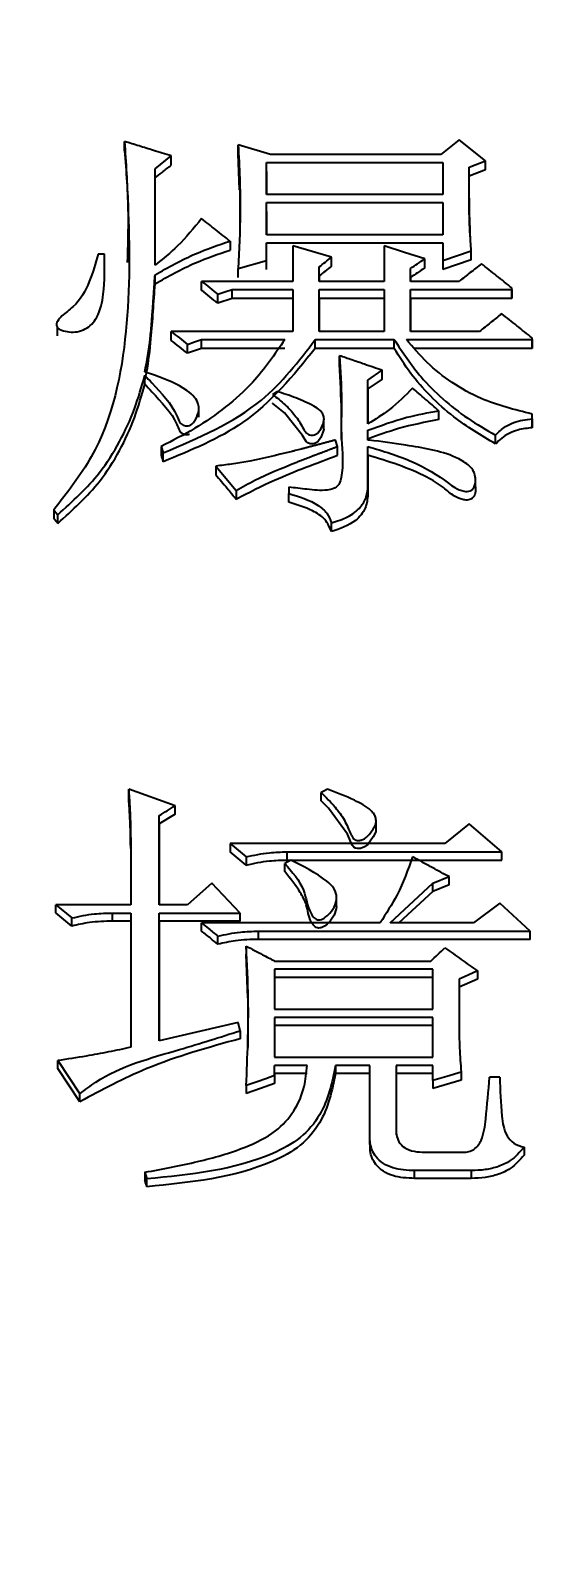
# Model space of a CAD drawing. Header units: millimetres. Extents: x 2126 to 3741, y 477 to 1658.
# Drawn here: x 2356.14 to 2358.96, y 1390.5 to 1398.59 of the extents above; entities that cross this region are included whole.
import ezdxf

# ---------------------------------------------------------------- set-up
doc = ezdxf.new("R2010")
doc.units = ezdxf.units.MM
doc.layers.add('AM_5', color=3, linetype='Continuous', lineweight=25)
doc.styles.add('SLDTEXTSTYLE1', font='txt.shx', dxfattribs={"width": 0.7, "bigfont": 'gbcbig.shx'})
doc.dimstyles.new('SLDDIMSTYLE12$0', dxfattribs={"dimtxt": 12, "dimasz": 10, "dimexe": 0, "dimexo": 0.0625, "dimgap": 0.875, "dimtad": 1, "dimdec": 1, "dimlfac": 1.8, "dimrnd": 1e-09, "dimzin": 12, "dimdsep": 46, "dimtxsty": 'SLDTEXTSTYLE1', "dimcen": 0.09, "dimdle": 8.16, "dimclrd": 3, "dimclre": 3, "dimadec": 0, "dimazin": 3, "dimtfac": 1, "dimtdec": 1, "dimtofl": 0, "dimtmove": 0, "dimatfit": 3, "dimfxl": 0, "dimfrac": 2, "dimtolj": 1, "dimlwd": 5, "dimlwe": 5, "dimarcsym": 0})

# ---------------------------------------------------------------- blocks, each defined once
blk = doc.blocks.new('*D20')
at = {"layer": 'AM_5', "color": 3, "lineweight": 5, "transparency": 16777216}
blk.add_line((2548.0333, 1555.6995), (2264.196, 1555.6995), dxfattribs=at)
at = {"layer": 'AM_5', "color": 3, "linetype": 'Continuous', "lineweight": 5, "transparency": 16777216}
for p, q in [((2264.196, 1545.6995), (2264.196, 1266.9589)), ((2595.101, 1256.9589), (2264.196, 1256.9589))]:
    blk.add_line(p, q, dxfattribs=at)
at = {"layer": 'AM_5', "color": 3, "transparency": 16777216}
for points in [[(2262.5293, 1545.6995), (2265.8627, 1545.6995), (2264.196, 1555.6995)], [(2262.5293, 1266.9589), (2265.8627, 1266.9589), (2264.196, 1256.9589)]]:
    blk.add_solid(points, dxfattribs=at)
at = {"layer": 'Defpoints', "color": 0, "transparency": 16777216}
for p in [(2548.0958, 1555.6995), (2264.196, 1256.9589), (2595.1635, 1256.9589)]:
    blk.add_point(p, dxfattribs=at)
at = {"layer": 'AM_5', "color": 0, "transparency": 16777216, "insert": (2257.321, 1403.6472), "char_height": 12, "attachment_point": 5, "rotation": 90, "style": 'SLDTEXTSTYLE1'}
blk.add_mtext('\\A1;350', dxfattribs=at)

msp = doc.modelspace()

# ---------------------------------------------------------------- linework, layer by layer
at = {"color": 7, "linetype": 'Continuous', "lineweight": 25}
for p, q in [((2356.6477, 1397.9509), (2356.6477, 1397.9997)), ((2357.4266, 1397.9312), (2357.2536, 1397.9825)), ((2357.2536, 1397.9338), (2357.2536, 1397.9825)), ((2358.4327, 1398.0082), (2358.3353, 1397.9312)), ((2358.5733, 1397.897), (2358.4327, 1398.0082)), ((2356.8101, 1397.8542), (2356.8966, 1397.9227)), ((2356.8966, 1397.874), (2356.8966, 1397.9227)), ((2357.2606, 1397.7427), (2357.2536, 1397.9338)), ((2357.405, 1397.8885), (2358.3461, 1397.8885)), ((2357.405, 1397.7172), (2357.405, 1397.8885)), ((2357.405, 1397.8398), (2357.405, 1397.8885)), ((2358.3461, 1397.8885), (2358.3461, 1397.7172)), ((2358.4867, 1397.8628), (2358.5733, 1397.897)), ((2358.5733, 1397.8484), (2358.5733, 1397.897)), ((2356.8101, 1397.3397), (2356.8101, 1397.8542)), ((2356.8101, 1397.8057), (2356.8101, 1397.8542)), ((2356.8101, 1397.3444), (2356.8101, 1397.8057)), ((2357.405, 1397.8398), (2357.405, 1397.7172)), ((2358.4867, 1397.8142), (2358.4867, 1397.8628)), ((2358.5733, 1397.8484), (2358.4867, 1397.8142)), ((2357.2625, 1397.7444), (2357.2621, 1397.5582)), ((2358.3461, 1397.7172), (2357.405, 1397.7172)), ((2357.405, 1397.6744), (2358.3461, 1397.6744)), ((2357.405, 1397.5029), (2357.405, 1397.6744)), ((2357.405, 1397.626), (2357.405, 1397.6744)), ((2357.405, 1397.626), (2357.405, 1397.5029)), ((2358.3461, 1397.6744), (2358.3461, 1397.5029)), ((2357.2103, 1397.4685), (2357.2103, 1397.4204)), ((2358.3461, 1397.5029), (2357.405, 1397.5029)), ((2356.5396, 1397.3998), (2356.5072, 1397.3998)), ((2357.405, 1397.3655), (2357.405, 1397.4599)), ((2357.405, 1397.4599), (2358.3461, 1397.4599)), ((2357.405, 1397.4119), (2357.405, 1397.4599)), ((2357.5456, 1397.4428), (2357.5456, 1397.2537)), ((2358.0324, 1397.4428), (2358.0324, 1397.2537)), ((2358.3461, 1397.4599), (2358.3461, 1397.3655)), ((2358.3461, 1397.3655), (2358.4976, 1397.417)), ((2358.4976, 1397.369), (2358.4976, 1397.417)), ((2356.5415, 1397.3195), (2356.5415, 1397.3198)), ((2357.2536, 1397.3225), (2357.405, 1397.3655)), ((2357.2536, 1397.2746), (2357.2536, 1397.3225)), ((2357.405, 1397.3175), (2357.405, 1397.3655)), ((2357.6863, 1397.2537), (2357.6863, 1397.3311)), ((2357.6863, 1397.2832), (2357.6863, 1397.3311)), ((2357.7512, 1397.3347), (2357.7512, 1397.3827)), ((2358.173, 1397.2537), (2358.173, 1397.3225)), ((2358.173, 1397.2746), (2358.173, 1397.3225)), ((2358.2488, 1397.3261), (2358.2488, 1397.3741)), ((2358.4976, 1397.369), (2358.3461, 1397.3175)), ((2358.3461, 1397.3655), (2358.3461, 1397.3175)), ((2356.8101, 1397.2403), (2356.8101, 1397.2881)), ((2357.5456, 1397.2537), (2357.0589, 1397.2537)), ((2357.6863, 1397.2832), (2357.6863, 1397.2537)), ((2358.0324, 1397.2537), (2357.6863, 1397.2537)), ((2358.173, 1397.2746), (2358.173, 1397.2537)), ((2358.4327, 1397.2537), (2358.173, 1397.2537)), ((2357.1454, 1397.1372), (2357.1454, 1397.1849)), ((2357.2211, 1397.163), (2357.1454, 1397.1372)), ((2357.2211, 1397.2107), (2357.5456, 1397.2107)), ((2357.2211, 1397.163), (2357.2211, 1397.2107)), ((2357.5456, 1397.163), (2357.2211, 1397.163)), ((2357.5456, 1397.2107), (2357.5456, 1396.9868)), ((2357.6863, 1397.2107), (2358.0324, 1397.2107)), ((2357.6863, 1396.9868), (2357.6863, 1397.2107)), ((2357.6863, 1397.163), (2357.6863, 1397.2107)), ((2357.6863, 1397.163), (2357.6863, 1396.9868)), ((2358.0324, 1397.163), (2357.6863, 1397.163)), ((2358.0324, 1397.2107), (2358.0324, 1396.9868)), ((2358.173, 1397.2107), (2358.7139, 1397.2107)), ((2358.1731, 1396.9868), (2358.173, 1397.2107)), ((2358.173, 1397.163), (2358.173, 1397.2107)), ((2358.173, 1397.163), (2358.1731, 1396.9868)), ((2358.7139, 1397.163), (2358.173, 1397.163)), ((2358.7139, 1397.2107), (2358.7139, 1397.2193)), ((2358.7139, 1397.1716), (2358.7139, 1397.2193)), ((2358.7139, 1397.2107), (2358.7139, 1397.163)), ((2358.7139, 1397.163), (2358.7139, 1397.1716)), ((2356.2879, 1397.0108), (2356.2879, 1396.963)), ((2357.5456, 1396.9868), (2356.8966, 1396.9868)), ((2358.0324, 1396.9868), (2357.6863, 1396.9868)), ((2358.5408, 1396.9868), (2358.1731, 1396.9868)), ((2356.9831, 1396.8705), (2356.9831, 1396.9179)), ((2357.0589, 1396.9437), (2357.5024, 1396.9437)), ((2357.6646, 1396.9437), (2358.0865, 1396.9437)), ((2357.6646, 1396.8963), (2357.6646, 1396.9437)), ((2358.0865, 1396.8963), (2358.0865, 1396.9437)), ((2358.1514, 1396.9437), (2358.8221, 1396.9437)), ((2358.8221, 1396.9437), (2358.8221, 1396.9524)), ((2358.8221, 1396.905), (2358.8221, 1396.9524)), ((2358.8221, 1396.9437), (2358.8221, 1396.8963)), ((2358.8221, 1396.8963), (2358.8221, 1396.905)), ((2357.0589, 1396.8963), (2356.9831, 1396.8705)), ((2357.5024, 1396.8963), (2357.0589, 1396.8963)), ((2358.0865, 1396.8963), (2357.6646, 1396.8963)), ((2357.7944, 1396.8102), (2357.7944, 1396.8575)), ((2358.8221, 1396.8963), (2358.1944, 1396.8963)), ((2356.756, 1396.7068), (2356.756, 1396.754)), ((2357.9459, 1396.728), (2358.0216, 1396.7798)), ((2358.0216, 1396.7326), (2358.0216, 1396.7798)), ((2357.4592, 1396.6676), (2357.4375, 1396.6503)), ((2358.0216, 1396.7326), (2357.9459, 1396.6809)), ((2357.9459, 1396.4947), (2357.9459, 1396.728)), ((2357.9459, 1396.6809), (2357.9459, 1396.728)), ((2357.9459, 1396.6809), (2357.9459, 1396.4947)), ((2357.0439, 1396.5306), (2357.0439, 1396.5778)), ((2357.7114, 1396.4661), (2357.7114, 1396.5133)), ((2358.3245, 1396.5169), (2358.3245, 1396.5638)), ((2358.8221, 1396.5206), (2358.8221, 1396.5466)), ((2358.8221, 1396.5206), (2358.8221, 1396.4738)), ((2357.9459, 1396.408), (2357.9459, 1396.46)), ((2357.9459, 1396.4133), (2357.9459, 1396.46)), ((2358.6274, 1396.3874), (2358.6274, 1396.4341)), ((2356.8425, 1396.3735), (2356.8533, 1396.3389)), ((2356.8533, 1396.2922), (2356.8533, 1396.3389)), ((2357.7836, 1396.3735), (2357.7728, 1396.4081)), ((2357.7836, 1396.3268), (2357.7836, 1396.3735)), ((2357.9459, 1396.1655), (2357.9459, 1396.3732)), ((2357.9459, 1396.3265), (2357.9459, 1396.3732)), ((2357.1346, 1396.2695), (2357.2428, 1396.1394)), ((2357.1346, 1396.2695), (2357.1346, 1396.223)), ((2357.9459, 1396.3265), (2357.9459, 1396.1191)), ((2358.5193, 1396.1632), (2358.5193, 1396.2099)), ((2357.2428, 1396.1394), (2357.2428, 1396.0931)), ((2357.524, 1396.1567), (2357.524, 1396.1221)), ((2357.524, 1396.0758), (2357.524, 1396.1221)), ((2357.9459, 1396.1655), (2357.9459, 1396.1191)), ((2356.2693, 1396.0351), (2356.2693, 1395.9889)), ((2356.2908, 1395.9631), (2356.2908, 1396.0093)), ((2357.7512, 1395.9197), (2357.7512, 1395.9658)), ((2356.9183, 1394.4581), (2356.6695, 1394.5459)), ((2356.6695, 1394.5016), (2356.6695, 1394.5459)), ((2357.6972, 1394.4841), (2357.6972, 1394.5283)), ((2356.9183, 1394.4139), (2356.8317, 1394.3612)), ((2356.8317, 1393.93), (2356.8317, 1394.4053)), ((2356.8317, 1394.3612), (2356.8317, 1394.4053)), ((2356.9183, 1394.4139), (2356.9183, 1394.4581)), ((2356.8317, 1394.3612), (2356.8317, 1393.93)), ((2357.9891, 1394.3259), (2357.9891, 1394.3704)), ((2358.4868, 1394.3614), (2358.357, 1394.2559)), ((2358.6599, 1394.2119), (2358.4868, 1394.3614)), ((2356.6803, 1394.2735), (2356.6803, 1393.93)), ((2356.6803, 1394.2295), (2356.6803, 1394.2735)), ((2357.2103, 1394.2559), (2357.2969, 1394.1855)), ((2358.357, 1394.2559), (2357.2103, 1394.2559)), ((2357.2103, 1394.2559), (2357.2103, 1394.212)), ((2357.2969, 1394.1417), (2357.2103, 1394.212)), ((2357.2969, 1394.1855), (2357.2969, 1394.1417)), ((2357.5025, 1394.1065), (2357.5025, 1394.1503)), ((2357.5132, 1394.2119), (2358.6599, 1394.2119)), ((2357.5132, 1394.2119), (2357.5132, 1394.168)), ((2357.5132, 1394.168), (2358.6599, 1394.168)), ((2358.6599, 1394.168), (2358.6599, 1394.2119)), ((2358.2921, 1394.0446), (2358.3786, 1394.0798)), ((2358.3786, 1394.0362), (2358.3786, 1394.0798)), ((2357.113, 1394.0446), (2356.9832, 1393.93)), ((2357.2644, 1393.8859), (2357.113, 1394.0446)), ((2358.0649, 1393.833), (2358.2921, 1394.0446)), ((2358.2921, 1394.001), (2358.1115, 1393.833)), ((2358.2921, 1394.001), (2358.2921, 1394.0446)), ((2358.3786, 1394.0362), (2358.2921, 1394.001)), ((2356.2801, 1393.93), (2356.3666, 1393.8595)), ((2356.6803, 1393.93), (2356.2801, 1393.93)), ((2356.9832, 1393.93), (2356.8317, 1393.93)), ((2357.779, 1393.9205), (2357.779, 1393.9642)), ((2358.649, 1393.9388), (2358.5084, 1393.833)), ((2358.8113, 1393.7889), (2358.649, 1393.9388)), ((2356.3666, 1393.8161), (2356.2801, 1393.8865)), ((2356.3666, 1393.8161), (2356.3666, 1393.8595)), ((2356.5829, 1393.8859), (2356.6803, 1393.8859)), ((2356.5829, 1393.8425), (2356.5829, 1393.8859)), ((2356.6803, 1393.8425), (2356.5829, 1393.8425)), ((2356.6803, 1393.8859), (2356.6803, 1393.1698)), ((2356.8317, 1393.8859), (2357.2644, 1393.8859)), ((2356.8317, 1393.2052), (2356.8317, 1393.8859)), ((2356.8317, 1393.8425), (2356.8317, 1393.8859)), ((2356.8317, 1393.8425), (2356.8317, 1393.2052)), ((2357.2644, 1393.8425), (2356.8317, 1393.8425)), ((2358.0108, 1393.833), (2357.0589, 1393.833)), ((2357.0589, 1393.7896), (2357.0589, 1393.833)), ((2358.5084, 1393.833), (2358.0649, 1393.833)), ((2357.1454, 1393.7191), (2357.1454, 1393.7624)), ((2357.3618, 1393.7889), (2358.8113, 1393.7889)), ((2357.3618, 1393.7456), (2357.3618, 1393.7889)), ((2358.8113, 1393.7456), (2357.3618, 1393.7456)), ((2358.8113, 1393.7456), (2358.8113, 1393.7889)), ((2357.2969, 1393.7094), (2357.2969, 1393.6662)), ((2357.3057, 1393.4346), (2357.2969, 1393.6662)), ((2357.4483, 1393.6299), (2358.2813, 1393.6299)), ((2357.4483, 1393.5858), (2357.4483, 1393.3735)), ((2358.2921, 1393.5858), (2357.4483, 1393.5858)), ((2357.4483, 1393.5858), (2357.4483, 1393.5427)), ((2358.2921, 1393.3735), (2358.2921, 1393.5858)), ((2357.4483, 1393.5427), (2357.4483, 1393.3735)), ((2358.2921, 1393.5427), (2357.4483, 1393.5427)), ((2358.5301, 1393.5339), (2358.4327, 1393.4898)), ((2358.4327, 1393.5327), (2358.4327, 1393.2584)), ((2358.4327, 1393.5327), (2358.4327, 1393.4898)), ((2358.5301, 1393.5769), (2358.5301, 1393.5339)), ((2358.4327, 1393.4898), (2358.4327, 1393.2584)), ((2357.4483, 1393.3735), (2358.2921, 1393.3735)), ((2357.2536, 1393.3027), (2356.8317, 1393.2052)), ((2357.2644, 1393.2584), (2357.2536, 1393.3027)), ((2357.2644, 1393.2584), (2357.2644, 1393.2158)), ((2357.4483, 1393.3292), (2357.4483, 1393.1166)), ((2358.2921, 1393.3292), (2357.4483, 1393.3292)), ((2357.4483, 1393.3292), (2357.4483, 1393.2865)), ((2357.4483, 1393.2865), (2357.4483, 1393.1166)), ((2358.2921, 1393.2865), (2357.4483, 1393.2865)), ((2358.2921, 1393.1166), (2358.2921, 1393.3292)), ((2356.2909, 1393.0989), (2356.4096, 1392.9218)), ((2356.2909, 1393.0565), (2356.2909, 1393.0989)), ((2357.4483, 1393.1166), (2358.2921, 1393.1166)), ((2356.4096, 1392.8797), (2356.2909, 1393.0565)), ((2357.6214, 1393.0723), (2357.4483, 1393.0723)), ((2357.4483, 1393.019), (2357.4483, 1393.0723)), ((2357.4483, 1393.0299), (2357.4483, 1393.0723)), ((2357.4483, 1393.0299), (2357.4483, 1392.9767)), ((2357.6214, 1393.0299), (2357.4483, 1393.0299)), ((2357.4483, 1393.019), (2357.4483, 1392.9767)), ((2357.9567, 1393.0723), (2357.7728, 1393.0723)), ((2357.7728, 1393.0723), (2357.7728, 1393.0299)), ((2357.9567, 1393.0299), (2357.7728, 1393.0299)), ((2357.9568, 1392.7349), (2357.9567, 1393.0723)), ((2358.2921, 1393.0723), (2358.0974, 1393.0723)), ((2358.0974, 1393.0723), (2358.0974, 1392.7438)), ((2358.0974, 1393.0723), (2358.0974, 1393.0299)), ((2358.0974, 1393.0299), (2358.0974, 1392.7018)), ((2358.2921, 1393.0299), (2358.0974, 1393.0299)), ((2358.2921, 1392.9924), (2358.2921, 1393.0723)), ((2358.4435, 1393.0368), (2358.4435, 1392.9945)), ((2357.2969, 1392.9658), (2357.2969, 1392.9236)), ((2358.4435, 1392.9945), (2358.2921, 1392.9502)), ((2358.2921, 1392.9924), (2358.2921, 1392.9502)), ((2358.6491, 1393.0102), (2358.595, 1393.0102)), ((2356.4096, 1392.8797), (2356.4096, 1392.9218)), ((2357.9551, 1392.6931), (2357.9551, 1392.651)), ((2358.2488, 1392.6104), (2358.4543, 1392.6104)), ((2358.7789, 1392.6371), (2358.7789, 1392.5953)), ((2356.756, 1392.5036), (2356.7668, 1392.468)), ((2356.756, 1392.5036), (2356.756, 1392.4619)), ((2356.7669, 1392.4264), (2356.7668, 1392.468)), ((2358.4976, 1392.5125), (2358.1947, 1392.5125)), ((2358.1947, 1392.4708), (2358.1947, 1392.5125)), ((2358.4976, 1392.4708), (2358.1947, 1392.4708)), ((2358.4976, 1392.5125), (2358.4976, 1392.4708))]:
    msp.add_line(p, q, dxfattribs=at)
at = {"color": 7, "linetype": 'Continuous', "lineweight": 25, "flags": 128}
for points in [[(2358.3353, 1397.9312), (2357.881, 1397.9312), (2357.4266, 1397.9312)], [(2357.7512, 1397.3827), (2357.6484, 1397.4127), (2357.5456, 1397.4428)], [(2358.2488, 1397.3741), (2358.1406, 1397.4084), (2358.0324, 1397.4428)], [(2357.0589, 1397.2059), (2357.0589, 1397.218), (2357.0589, 1397.2301), (2357.0589, 1397.2537)], [(2357.1454, 1397.1849), (2357.1833, 1397.1978), (2357.2211, 1397.2107)], [(2356.8966, 1396.9394), (2356.8966, 1396.9514), (2356.8966, 1396.9633), (2356.8966, 1396.9868)], [(2356.9831, 1396.9179), (2357.021, 1396.9308), (2357.0589, 1396.9437)], [(2357.0589, 1396.8963), (2357.0589, 1396.9156), (2357.0589, 1396.9297), (2357.0589, 1396.9437)], [(2357.7111, 1396.4661), (2357.7112, 1396.4645), (2357.6947, 1396.4217), (2357.6785, 1396.3989), (2357.6665, 1396.3913), (2357.6523, 1396.3876), (2357.6372, 1396.3883), (2357.6259, 1396.3924), (2357.6168, 1396.3995), (2357.5962, 1396.4319), (2357.5003, 1396.5526), (2357.4382, 1396.6028), (2357.4375, 1396.6033), (2357.4375, 1396.6033)], [(2358.8221, 1396.4997), (2358.8221, 1396.5153), (2358.8221, 1396.5466)], [(2358.8221, 1396.4738), (2358.8221, 1396.4826), (2358.8221, 1396.4883), (2358.8221, 1396.494), (2358.8221, 1396.4997)], [(2356.8425, 1396.3735), (2356.8425, 1396.3542), (2356.8425, 1396.3405), (2356.8425, 1396.3268)], [(2356.2693, 1396.0352), (2356.2801, 1396.0222), (2356.2908, 1396.0093)], [(2356.2908, 1395.9631), (2356.2854, 1395.9696), (2356.28, 1395.9761), (2356.2693, 1395.989)], [(2357.7296, 1394.5459), (2357.7134, 1394.5371), (2357.6972, 1394.5283)], [(2357.9879, 1394.3261), (2357.9876, 1394.3182), (2357.9746, 1394.2914), (2357.945, 1394.2517), (2357.9273, 1394.2382), (2357.9056, 1394.2303), (2357.8907, 1394.2293), (2357.88, 1394.2316), (2357.8708, 1394.2372), (2357.8617, 1394.2484), (2357.8364, 1394.3063), (2357.7353, 1394.4457), (2357.6972, 1394.4841), (2357.6972, 1394.4841)], [(2357.5349, 1394.1679), (2357.5187, 1394.1591), (2357.5025, 1394.1503)], [(2356.2801, 1393.8865), (2356.2801, 1393.8974), (2356.2801, 1393.9083), (2356.2801, 1393.9192), (2356.2801, 1393.93)], [(2357.2644, 1393.8425), (2357.2644, 1393.8535), (2357.2644, 1393.8697), (2357.2644, 1393.8859)], [(2358.5301, 1393.5769), (2358.4814, 1393.5548), (2358.4327, 1393.5327)], [(2357.4483, 1393.019), (2357.4017, 1393.0027), (2357.3551, 1392.9863), (2357.2969, 1392.9658)], [(2358.4435, 1393.0368), (2358.3678, 1393.0146), (2358.2921, 1392.9924)], [(2357.4483, 1392.9767), (2357.3726, 1392.9502), (2357.2969, 1392.9236)]]:
    msp.add_lwpolyline(points, dxfattribs=at)
at = {"color": 7, "linetype": 'Continuous', "lineweight": 25}
for points, knots in [([(2356.6477, 1397.9996), (2356.6545, 1397.8875), (2356.6748, 1397.5514), (2356.6775, 1396.9879), (2356.5628, 1396.4103), (2356.3415, 1396.1274), (2356.2694, 1396.0352)], [0, 0, 0, 0, 0.166548, 0.499383, 0.836688, 1, 1, 1, 1]), ([(2356.6477, 1397.9509), (2356.6561, 1397.8389), (2356.6709, 1397.6406), (2356.6643, 1397.4408), (2356.6614, 1397.3538)], [0, 0, 0, 0, 0.564585, 1, 1, 1, 1]), ([(2356.8966, 1397.9227), (2356.8649, 1397.9325), (2356.8075, 1397.9502), (2356.7246, 1397.9759), (2356.6734, 1397.9917), (2356.6478, 1397.9996)], [0, 0, 0, 0, 0.382595, 0.691297, 1, 1, 1, 1]), ([(2357.2536, 1397.9825), (2357.2568, 1397.9225), (2357.2633, 1397.8024), (2357.2664, 1397.5823), (2357.2585, 1397.4223), (2357.2536, 1397.3225)], [0, 0, 0, 0, 0.273667, 0.547376, 1, 1, 1, 1]), ([(2356.8101, 1397.8057), (2356.8226, 1397.8155), (2356.8432, 1397.8318), (2356.8721, 1397.8546), (2356.8884, 1397.8675), (2356.8966, 1397.874)], [0, 0, 0, 0, 0.432906, 0.716452, 1, 1, 1, 1]), ([(2358.4976, 1397.417), (2358.4962, 1397.4338), (2358.4942, 1397.459), (2358.4902, 1397.5179), (2358.4882, 1397.5641), (2358.4871, 1397.6062), (2358.4868, 1397.6188), (2358.4865, 1397.6314), (2358.4863, 1397.644), (2358.4861, 1397.6608), (2358.4859, 1397.6777), (2358.4858, 1397.6945), (2358.4858, 1397.7071), (2358.4858, 1397.7197), (2358.4858, 1397.7323), (2358.4858, 1397.7449), (2358.4858, 1397.7554), (2358.4859, 1397.7638), (2358.4859, 1397.7701), (2358.486, 1397.7764), (2358.486, 1397.7827), (2358.486, 1397.789), (2358.4861, 1397.7953), (2358.4861, 1397.8016), (2358.4862, 1397.81), (2358.4863, 1397.8184), (2358.4864, 1397.8268), (2358.4864, 1397.8331), (2358.4865, 1397.8394), (2358.4866, 1397.8457), (2358.4866, 1397.8535), (2358.4867, 1397.8592), (2358.4867, 1397.8628)], [0, 0, 0, 0, 0.113118, 0.169677, 0.395941, 0.424221, 0.4525, 0.480779, 0.509059, 0.537338, 0.593897, 0.622177, 0.650456, 0.678735, 0.707015, 0.735294, 0.763573, 0.777713, 0.791853, 0.805993, 0.820132, 0.834272, 0.848412, 0.862551, 0.876691, 0.90497, 0.91911, 0.93325, 0.947389, 0.961529, 0.975669, 1, 1, 1, 1]), ([(2358.4932, 1397.4805), (2358.4932, 1397.4805), (2358.4932, 1397.4805), (2358.4932, 1397.4826), (2358.4914, 1397.5253), (2358.4874, 1397.6256), (2358.4868, 1397.7178), (2358.4867, 1397.7674), (2358.4867, 1397.7851), (2358.4866, 1397.7913), (2358.4866, 1397.791), (2358.4866, 1397.7909)], [0, 0, 0, 0, 0.006691, 0.017606, 0.043784, 0.513826, 0.728841, 0.873761, 0.909014, 0.944697, 1, 1, 1, 1]), ([(2357.0589, 1397.5887), (2357.0179, 1397.5385), (2356.9442, 1397.4483), (2356.8513, 1397.3731), (2356.8101, 1397.3397)], [0, 0, 0, 0, 0.556387, 1, 1, 1, 1]), ([(2357.2103, 1397.4685), (2357.1851, 1397.4886), (2357.1346, 1397.5286), (2357.0841, 1397.5687), (2357.0589, 1397.5887)], [0, 0, 0, 0, 0.4999967, 1, 1, 1, 1]), ([(2356.8101, 1397.2881), (2356.8807, 1397.3284), (2357.0072, 1397.4005), (2357.148, 1397.4477), (2357.2103, 1397.4685)], [0, 0, 0, 0, 0.5578888, 1, 1, 1, 1]), ([(2356.5072, 1397.3998), (2356.493, 1397.3507), (2356.4646, 1397.2519), (2356.4007, 1397.1331), (2356.3214, 1397.0797), (2356.2922, 1397.0478), (2356.2842, 1397.0294), (2356.2837, 1397.0189), (2356.2872, 1397.0104), (2356.2964, 1397.0013), (2356.3174, 1396.9904), (2356.3518, 1396.9826), (2356.3962, 1396.9832), (2356.4389, 1396.9982), (2356.4754, 1397.025), (2356.5166, 1397.0863), (2356.5431, 1397.2141), (2356.5421, 1397.3276), (2356.5397, 1397.3988), (2356.5396, 1397.3998)], [0, 0, 0, 0, 0.151237, 0.303887, 0.374012, 0.409203, 0.423454, 0.431523, 0.439658, 0.449578, 0.466985, 0.502292, 0.540771, 0.580872, 0.619436, 0.662511, 0.788748, 0.996835, 1, 1, 1, 1]), ([(2356.8101, 1397.2403), (2356.8807, 1397.2804), (2357.0072, 1397.3525), (2357.1481, 1397.3996), (2357.2103, 1397.4204)], [0, 0, 0, 0, 0.557853, 1, 1, 1, 1]), ([(2357.6863, 1397.3311), (2357.6971, 1397.3397), (2357.7187, 1397.3569), (2357.7404, 1397.3741), (2357.7512, 1397.3827)], [0, 0, 0, 0, 0.500001, 1, 1, 1, 1]), ([(2357.7512, 1397.3347), (2357.7404, 1397.3261), (2357.7187, 1397.3089), (2357.6971, 1397.2918), (2357.6863, 1397.2832)], [0, 0, 0, 0, 0.499997, 1, 1, 1, 1]), ([(2358.173, 1397.3225), (2358.1857, 1397.3311), (2358.2109, 1397.3483), (2358.2361, 1397.3655), (2358.2488, 1397.3741)], [0, 0, 0, 0, 0.500001, 1, 1, 1, 1]), ([(2358.2488, 1397.3261), (2358.2361, 1397.3175), (2358.2109, 1397.3004), (2358.1857, 1397.2832), (2358.173, 1397.2746)], [0, 0, 0, 0, 0.499997, 1, 1, 1, 1]), ([(2358.5517, 1397.3483), (2358.5318, 1397.3325), (2358.4922, 1397.301), (2358.4525, 1397.2695), (2358.4327, 1397.2537)], [0, 0, 0, 0, 0.500001, 1, 1, 1, 1]), ([(2358.7139, 1397.2193), (2358.6869, 1397.2408), (2358.6328, 1397.2838), (2358.5787, 1397.3268), (2358.5517, 1397.3483)], [0, 0, 0, 0, 0.5, 1, 1, 1, 1]), ([(2356.756, 1396.7712), (2356.7667, 1396.8306), (2356.7829, 1396.9197), (2356.7905, 1397.017), (2356.7939, 1397.0581), (2356.7951, 1397.0731), (2356.7959, 1397.0843), (2356.7968, 1397.0955), (2356.7977, 1397.1067), (2356.7983, 1397.116), (2356.799, 1397.1254), (2356.7996, 1397.1329), (2356.8001, 1397.1403), (2356.8006, 1397.1478), (2356.8012, 1397.1553), (2356.8018, 1397.1646), (2356.8023, 1397.1721), (2356.803, 1397.1814), (2356.8035, 1397.1889), (2356.804, 1397.1964), (2356.8045, 1397.2038), (2356.805, 1397.2113), (2356.8056, 1397.2206), (2356.8061, 1397.2281), (2356.8067, 1397.2374), (2356.8072, 1397.2449), (2356.8079, 1397.2543), (2356.8083, 1397.2617), (2356.8088, 1397.2692), (2356.8094, 1397.2774), (2356.8098, 1397.2837), (2356.8101, 1397.2881)], [0, 0, 0, 0, 0.346641, 0.519778, 0.563061, 0.584702, 0.606343, 0.627984, 0.649626, 0.671267, 0.682088, 0.703729, 0.714549, 0.72537, 0.747011, 0.757832, 0.779473, 0.790294, 0.811935, 0.822756, 0.833576, 0.855218, 0.866038, 0.88768, 0.8985, 0.920141, 0.930962, 0.952603, 0.963424, 0.974245, 1, 1, 1, 1]), ([(2356.756, 1396.724), (2356.7591, 1396.7388), (2356.775, 1396.8127), (2356.7883, 1396.9364), (2356.8005, 1397.0939), (2356.8069, 1397.1915), (2356.8101, 1397.2403)], [0, 0, 0, 0, 0.086672, 0.433942, 0.716948, 1, 1, 1, 1]), ([(2357.0589, 1397.2537), (2357.0733, 1397.2423), (2357.1021, 1397.2193), (2357.131, 1397.1964), (2357.1454, 1397.1849)], [0, 0, 0, 0, 0.499999, 1, 1, 1, 1]), ([(2357.1454, 1397.1372), (2357.131, 1397.1486), (2357.1021, 1397.1716), (2357.0733, 1397.1945), (2357.0589, 1397.2059)], [0, 0, 0, 0, 0.5, 1, 1, 1, 1]), ([(2358.6598, 1397.0816), (2358.64, 1397.0658), (2358.6003, 1397.0342), (2358.5607, 1397.0026), (2358.5408, 1396.9868)], [0, 0, 0, 0, 0.500001, 1, 1, 1, 1]), ([(2358.8221, 1396.9524), (2358.795, 1396.9739), (2358.741, 1397.017), (2358.6869, 1397.0601), (2358.6598, 1397.0816)], [0, 0, 0, 0, 0.4999997, 1, 1, 1, 1]), ([(2356.8966, 1396.9868), (2356.911, 1396.9754), (2356.9399, 1396.9524), (2356.9687, 1396.9294), (2356.9831, 1396.9179)], [0, 0, 0, 0, 0.499999, 1, 1, 1, 1]), ([(2357.5024, 1396.9437), (2357.4488, 1396.8647), (2357.36, 1396.7336), (2357.1884, 1396.5811), (2357.0247, 1396.4665), (2356.9035, 1396.4046), (2356.8425, 1396.3735)], [0, 0, 0, 0, 0.333002, 0.552476, 0.774971, 1, 1, 1, 1]), ([(2356.8533, 1396.3389), (2357.0418, 1396.4192), (2357.3733, 1396.5605), (2357.5768, 1396.8282), (2357.6646, 1396.9437)], [0, 0, 0, 0, 0.568507, 1, 1, 1, 1]), ([(2356.9831, 1396.8705), (2356.9687, 1396.882), (2356.9399, 1396.905), (2356.911, 1396.9279), (2356.8966, 1396.9394)], [0, 0, 0, 0, 0.5, 1, 1, 1, 1]), ([(2358.0865, 1396.9437), (2358.1311, 1396.8754), (2358.2049, 1396.7622), (2358.3434, 1396.6254), (2358.4766, 1396.5204), (2358.5769, 1396.463), (2358.6274, 1396.4341)], [0, 0, 0, 0, 0.333809, 0.553089, 0.775219, 1, 1, 1, 1]), ([(2358.8221, 1396.5466), (2358.7292, 1396.5696), (2358.5772, 1396.6074), (2358.393, 1396.7114), (2358.2582, 1396.8178), (2358.1868, 1396.902), (2358.1514, 1396.9437)], [0, 0, 0, 0, 0.347456, 0.568585, 0.785979, 1, 1, 1, 1]), ([(2356.7647, 1396.8132), (2356.7647, 1396.8131), (2356.7647, 1396.8131), (2356.7647, 1396.8135), (2356.765, 1396.8147), (2356.7656, 1396.8178), (2356.7663, 1396.8213), (2356.7666, 1396.8232)], [0, 0, 0, 0, 0.025297, 0.141451, 0.270493, 0.58461, 1, 1, 1, 1]), ([(2357.6646, 1396.8963), (2357.5473, 1396.7516), (2357.334, 1396.4885), (2357.0024, 1396.3531), (2356.8533, 1396.2922)], [0, 0, 0, 0, 0.550322, 1, 1, 1, 1]), ([(2357.7944, 1396.8575), (2357.7993, 1396.7775), (2357.8082, 1396.6295), (2357.7998, 1396.4132), (2357.8179, 1396.2647), (2357.7973, 1396.1792), (2357.7813, 1396.1589), (2357.7589, 1396.1463), (2357.7047, 1396.1354), (2357.624, 1396.1448), (2357.5562, 1396.1529), (2357.524, 1396.1567)], [0, 0, 0, 0, 0.257644, 0.476383, 0.695117, 0.731864, 0.752184, 0.772582, 0.805413, 0.907666, 1, 1, 1, 1]), ([(2358.0216, 1396.7798), (2357.9902, 1396.7906), (2357.9367, 1396.8089), (2357.8609, 1396.8348), (2357.8166, 1396.8499), (2357.7944, 1396.8575)], [0, 0, 0, 0, 0.414509, 0.7072526, 1, 1, 1, 1]), ([(2358.6274, 1396.3874), (2358.5504, 1396.433), (2358.4244, 1396.5077), (2358.2776, 1396.6405), (2358.1704, 1396.7627), (2358.1144, 1396.8519), (2358.0865, 1396.8963)], [0, 0, 0, 0, 0.346062, 0.56664, 0.784508, 1, 1, 1, 1]), ([(2356.2908, 1396.0093), (2356.3701, 1396.081), (2356.4998, 1396.1983), (2356.6242, 1396.3973), (2356.7047, 1396.5722), (2356.7389, 1396.6935), (2356.756, 1396.7539)], [0, 0, 0, 0, 0.345608, 0.56562, 0.783503, 1, 1, 1, 1]), ([(2356.756, 1396.754), (2356.7682, 1396.7402), (2356.8291, 1396.6712), (2356.9078, 1396.5945), (2356.9358, 1396.5112), (2356.9481, 1396.4937), (2356.9598, 1396.4865), (2356.9732, 1396.4833), (2356.9871, 1396.4839), (2357.001, 1396.4885), (2357.0153, 1396.4995), (2357.032, 1396.526), (2357.0457, 1396.561), (2357.0422, 1396.603), (2357.0208, 1396.6403), (2356.9469, 1396.7004), (2356.8533, 1396.7374), (2356.7755, 1396.7642), (2356.7583, 1396.7704), (2356.756, 1396.7712)], [0, 0, 0, 0, 0.066203, 0.331418, 0.376174, 0.392134, 0.408285, 0.422252, 0.437571, 0.454108, 0.470588, 0.499884, 0.567199, 0.607022, 0.655995, 0.720748, 0.938177, 0.991744, 1, 1, 1, 1]), ([(2357.8049, 1396.4104), (2357.8053, 1396.4591), (2357.8061, 1396.5926), (2357.799, 1396.7256), (2357.7944, 1396.8102)], [0, 0, 0, 0, 0.364106, 1, 1, 1, 1]), ([(2356.2908, 1395.9631), (2356.3701, 1396.0347), (2356.4998, 1396.1518), (2356.6242, 1396.3506), (2356.7047, 1396.5253), (2356.7389, 1396.6464), (2356.756, 1396.7068)], [0, 0, 0, 0, 0.345691, 0.565702, 0.783554, 1, 1, 1, 1]), ([(2356.756, 1396.7068), (2356.7682, 1396.693), (2356.8292, 1396.6241), (2356.9076, 1396.5476), (2356.9358, 1396.4646), (2356.9478, 1396.4472), (2356.9595, 1396.4398), (2356.9727, 1396.4367), (2356.9844, 1396.4366), (2356.991, 1396.439), (2356.9933, 1396.4399)], [0, 0, 0, 0, 0.148722, 0.744517, 0.842906, 0.878942, 0.915433, 0.946758, 0.981101, 1, 1, 1, 1]), ([(2357.4375, 1396.6503), (2357.4604, 1396.6328), (2357.5041, 1396.5994), (2357.5578, 1396.5401), (2357.5928, 1396.4881), (2357.6105, 1396.4497), (2357.6283, 1396.4371), (2357.6407, 1396.4339), (2357.6544, 1396.434), (2357.6683, 1396.4379), (2357.6825, 1396.4479), (2357.6966, 1396.4704), (2357.7094, 1396.4965), (2357.7132, 1396.5257), (2357.7055, 1396.5474), (2357.6883, 1396.5706), (2357.639, 1396.6003), (2357.5617, 1396.6345), (2357.4935, 1396.6565), (2357.4592, 1396.6676)], [0, 0, 0, 0, 0.117411, 0.224514, 0.331514, 0.385099, 0.401502, 0.417942, 0.434593, 0.453955, 0.473463, 0.503457, 0.565822, 0.597864, 0.6299, 0.663784, 0.718184, 0.85806, 1, 1, 1, 1]), ([(2358.1839, 1396.6849), (2358.1447, 1396.6448), (2358.0743, 1396.5726), (2357.9854, 1396.5187), (2357.9459, 1396.4947)], [0, 0, 0, 0, 0.555111, 1, 1, 1, 1]), ([(2358.3245, 1396.5638), (2358.3125, 1396.5742), (2358.2883, 1396.595), (2358.2415, 1396.6353), (2358.2066, 1396.6653), (2358.1839, 1396.6849)], [0, 0, 0, 0, 0.25711, 0.51422, 1, 1, 1, 1]), ([(2357.9459, 1396.46), (2358.0143, 1396.4853), (2358.1369, 1396.5307), (2358.267, 1396.5537), (2358.3245, 1396.5638)], [0, 0, 0, 0, 0.55855, 1, 1, 1, 1]), ([(2358.3245, 1396.5169), (2358.2517, 1396.503), (2358.122, 1396.4781), (2357.9996, 1396.433), (2357.9459, 1396.4133)], [0, 0, 0, 0, 0.561231, 1, 1, 1, 1]), ([(2358.6274, 1396.4341), (2358.6439, 1396.4507), (2358.6715, 1396.4785), (2358.7239, 1396.502), (2358.7717, 1396.5158), (2358.8053, 1396.519), (2358.8221, 1396.5206)], [0, 0, 0, 0, 0.330678, 0.5509904, 0.7745699, 1, 1, 1, 1]), ([(2358.8221, 1396.4738), (2358.7962, 1396.4708), (2358.7536, 1396.4658), (2358.6991, 1396.445), (2358.6583, 1396.4203), (2358.6376, 1396.3983), (2358.6274, 1396.3874)], [0, 0, 0, 0, 0.3471514, 0.569168, 0.7868569, 1, 1, 1, 1]), ([(2357.7728, 1396.4081), (2357.7702, 1396.4074), (2357.7649, 1396.406), (2357.7569, 1396.4038), (2357.749, 1396.4017), (2357.7384, 1396.3988), (2357.7278, 1396.396), (2357.7172, 1396.3931), (2357.7093, 1396.391), (2357.6987, 1396.3882), (2357.6881, 1396.3853), (2357.6775, 1396.3825), (2357.6695, 1396.3804), (2357.6589, 1396.3776), (2357.6483, 1396.3748), (2357.6351, 1396.3713), (2357.6218, 1396.3678), (2357.6058, 1396.3637), (2357.5846, 1396.3582), (2357.5633, 1396.3528), (2357.526, 1396.3435), (2357.4138, 1396.3167), (2357.2788, 1396.2852), (2357.1627, 1396.2726), (2357.1346, 1396.2695)], [0, 0, 0, 0, 0.012619, 0.025237, 0.037856, 0.050474, 0.075711, 0.08833, 0.100948, 0.113567, 0.138804, 0.151422, 0.164041, 0.176659, 0.201896, 0.214515, 0.239752, 0.264989, 0.290226, 0.3407, 0.365937, 0.466887, 0.870929, 1, 1, 1, 1]), ([(2357.2428, 1396.1394), (2357.2759, 1396.1579), (2357.3774, 1396.2146), (2357.4963, 1396.2622), (2357.5837, 1396.2972), (2357.6022, 1396.3045), (2357.6207, 1396.3117), (2357.637, 1396.318), (2357.6509, 1396.3233), (2357.6579, 1396.326), (2357.6672, 1396.3296), (2357.6765, 1396.3331), (2357.6858, 1396.3366), (2357.6927, 1396.3393), (2357.7021, 1396.3428), (2357.7114, 1396.3463), (2357.7207, 1396.3498), (2357.7277, 1396.3525), (2357.737, 1396.356), (2357.7463, 1396.3595), (2357.7556, 1396.363), (2357.7626, 1396.3656), (2357.772, 1396.3691), (2357.779, 1396.3717), (2357.7836, 1396.3735)], [0, 0, 0, 0, 0.194919, 0.596792, 0.647185, 0.672381, 0.697577, 0.74797, 0.760568, 0.773166, 0.785764, 0.81096, 0.823558, 0.836156, 0.848754, 0.873951, 0.886549, 0.899147, 0.911745, 0.936941, 0.949539, 0.962137, 0.974736, 1, 1, 1, 1]), ([(2357.9459, 1396.3732), (2358.0271, 1396.3493), (2358.1816, 1396.3038), (2358.329, 1396.2142), (2358.4113, 1396.1506), (2358.4467, 1396.1362), (2358.4756, 1396.1334), (2358.4906, 1396.1357), (2358.5029, 1396.143), (2358.5129, 1396.1558), (2358.5208, 1396.1794), (2358.5212, 1396.2126), (2358.508, 1396.2485), (2358.4721, 1396.2859), (2358.3585, 1396.3484), (2358.1726, 1396.3757), (2358.016, 1396.4003), (2357.9482, 1396.4077), (2357.9459, 1396.408)], [0, 0, 0, 0, 0.188824, 0.359425, 0.391174, 0.431004, 0.443042, 0.4552, 0.463942, 0.475035, 0.493349, 0.52466, 0.556942, 0.585534, 0.64557, 0.848774, 0.994709, 1, 1, 1, 1]), ([(2357.2428, 1396.0931), (2357.3105, 1396.1282), (2357.4311, 1396.1908), (2357.6147, 1396.2633), (2357.7273, 1396.3056), (2357.7836, 1396.3268)], [0, 0, 0, 0, 0.390671, 0.695193, 1, 1, 1, 1]), ([(2358.5179, 1396.163), (2358.5189, 1396.1582), (2358.5221, 1396.1433), (2358.5182, 1396.1228), (2358.5098, 1396.105), (2358.5009, 1396.0951), (2358.489, 1396.0891), (2358.4721, 1396.0867), (2358.4435, 1396.0912), (2358.3974, 1396.1108), (2358.3443, 1396.1629), (2358.2441, 1396.221), (2358.1082, 1396.2782), (2358.0002, 1396.3104), (2357.9459, 1396.3265)], [0, 0, 0, 0, 0.0232551, 0.0725697, 0.0958641, 0.1153896, 0.1319047, 0.152492, 0.1864557, 0.2535872, 0.3644277, 0.517728, 0.7576573, 1, 1, 1, 1]), ([(2357.1346, 1396.223), (2357.1446, 1396.211), (2357.1646, 1396.187), (2357.2006, 1396.1437), (2357.2267, 1396.1124), (2357.2428, 1396.0931)], [0, 0, 0, 0, 0.277089, 0.554178, 1, 1, 1, 1]), ([(2357.524, 1396.1221), (2357.5791, 1396.1058), (2357.6551, 1396.0833), (2357.7309, 1396.0205), (2357.7445, 1395.9838), (2357.7512, 1395.9658)], [0, 0, 0, 0, 0.572071, 0.789697, 1, 1, 1, 1]), ([(2357.7512, 1395.9658), (2357.7807, 1395.9752), (2357.8389, 1395.9936), (2357.9057, 1396.043), (2357.9413, 1396.1046), (2357.9444, 1396.1453), (2357.9459, 1396.1655)], [0, 0, 0, 0, 0.291567, 0.574035, 0.788626, 1, 1, 1, 1]), ([(2357.9459, 1396.1191), (2357.9433, 1396.0934), (2357.9382, 1396.0413), (2357.8718, 1395.9604), (2357.7974, 1395.9353), (2357.7512, 1395.9197)], [0, 0, 0, 0, 0.2694188, 0.5458195, 1, 1, 1, 1]), ([(2357.7512, 1395.9197), (2357.7415, 1395.9424), (2357.7218, 1395.9889), (2357.6365, 1396.0426), (2357.567, 1396.0631), (2357.524, 1396.0758)], [0, 0, 0, 0, 0.267568, 0.547482, 1, 1, 1, 1]), ([(2356.6695, 1394.5459), (2356.6716, 1394.5155), (2356.6757, 1394.4549), (2356.679, 1394.3641), (2356.6799, 1394.3037), (2356.6803, 1394.2735)], [0, 0, 0, 0, 0.33558, 0.667724, 1, 1, 1, 1]), ([(2356.6803, 1394.2295), (2356.68, 1394.2601), (2356.6793, 1394.3207), (2356.6754, 1394.4114), (2356.6715, 1394.4715), (2356.6695, 1394.5016)], [0, 0, 0, 0, 0.335994, 0.667926, 1, 1, 1, 1]), ([(2357.6972, 1394.5283), (2357.7222, 1394.5029), (2357.7677, 1394.4567), (2357.8243, 1394.3821), (2357.8457, 1394.3243), (2357.8625, 1394.2899), (2357.8715, 1394.2793), (2357.8835, 1394.2738), (2357.8976, 1394.2725), (2357.9146, 1394.2758), (2357.9352, 1394.2854), (2357.958, 1394.3089), (2357.9771, 1394.3367), (2357.9907, 1394.3669), (2357.9891, 1394.391), (2357.9797, 1394.4139), (2357.945, 1394.4511), (2357.8592, 1394.4966), (2357.778, 1394.5274), (2357.7296, 1394.5459)], [0, 0, 0, 0, 0.133739, 0.243051, 0.352533, 0.371712, 0.391103, 0.40333, 0.418292, 0.440552, 0.463875, 0.498841, 0.561321, 0.592898, 0.624761, 0.654015, 0.68757, 0.813379, 1, 1, 1, 1]), ([(2356.8317, 1394.4053), (2356.8462, 1394.4141), (2356.875, 1394.4317), (2356.9038, 1394.4493), (2356.9183, 1394.4581)], [0, 0, 0, 0, 0.499999, 1, 1, 1, 1]), ([(2357.2969, 1394.1855), (2357.3379, 1394.1944), (2357.4091, 1394.21), (2357.4823, 1394.2113), (2357.5132, 1394.2119)], [0, 0, 0, 0, 0.576873, 1, 1, 1, 1]), ([(2357.2969, 1394.1417), (2357.3379, 1394.1506), (2357.4091, 1394.1662), (2357.4823, 1394.1675), (2357.5132, 1394.168)], [0, 0, 0, 0, 0.576909, 1, 1, 1, 1]), ([(2357.5025, 1394.1503), (2357.5419, 1394.1052), (2357.6119, 1394.0253), (2357.6223, 1393.9131), (2357.6543, 1393.8632), (2357.6693, 1393.8522), (2357.6833, 1393.8482), (2357.6987, 1393.8513), (2357.7163, 1393.8607), (2357.7418, 1393.8812), (2357.7682, 1393.917), (2357.7845, 1393.9671), (2357.7683, 1394.0193), (2357.6857, 1394.0927), (2357.6017, 1394.1346), (2357.5349, 1394.1679)], [0, 0, 0, 0, 0.206756, 0.36622, 0.399315, 0.414903, 0.42938, 0.446247, 0.465285, 0.496864, 0.558757, 0.621691, 0.682799, 0.747419, 1, 1, 1, 1]), ([(2358.1839, 1394.1855), (2358.1593, 1394.117), (2358.1153, 1393.9941), (2358.0429, 1393.8824), (2358.0108, 1393.833)], [0, 0, 0, 0, 0.557248, 1, 1, 1, 1]), ([(2358.3786, 1394.0798), (2358.3498, 1394.0955), (2358.3029, 1394.1209), (2358.238, 1394.1561), (2358.2019, 1394.1757), (2358.1839, 1394.1855)], [0, 0, 0, 0, 0.444073, 0.722036, 1, 1, 1, 1]), ([(2357.7783, 1393.921), (2357.7753, 1393.9051), (2357.7691, 1393.8725), (2357.7401, 1393.836), (2357.7135, 1393.8149), (2357.695, 1393.807), (2357.6822, 1393.8051), (2357.6693, 1393.8089), (2357.6543, 1393.8198), (2357.6287, 1393.8585), (2357.6247, 1393.9246), (2357.576, 1394.0152), (2357.5313, 1394.0707), (2357.5025, 1394.1065)], [0, 0, 0, 0, 0.095128, 0.195269, 0.259874, 0.283272, 0.304509, 0.327952, 0.353183, 0.406729, 0.590525, 0.736094, 1, 1, 1, 1]), ([(2356.3666, 1393.8595), (2356.4064, 1393.8682), (2356.4775, 1393.8839), (2356.5507, 1393.8853), (2356.5829, 1393.8859)], [0, 0, 0, 0, 0.558835, 1, 1, 1, 1]), ([(2356.5829, 1393.8425), (2356.5419, 1393.8415), (2356.4686, 1393.8396), (2356.3977, 1393.8232), (2356.3666, 1393.8161)], [0, 0, 0, 0, 0.561085, 1, 1, 1, 1]), ([(2357.0589, 1393.833), (2357.0713, 1393.8229), (2357.0919, 1393.8061), (2357.1207, 1393.7826), (2357.1372, 1393.7691), (2357.1454, 1393.7624)], [0, 0, 0, 0, 0.428346, 0.714167, 1, 1, 1, 1]), ([(2357.1454, 1393.7191), (2357.133, 1393.7293), (2357.1123, 1393.7462), (2357.0834, 1393.7697), (2357.0671, 1393.783), (2357.0589, 1393.7896)], [0, 0, 0, 0, 0.432886, 0.7164419, 1, 1, 1, 1]), ([(2357.1454, 1393.7624), (2357.1852, 1393.7712), (2357.2563, 1393.7869), (2357.3295, 1393.7883), (2357.3618, 1393.7889)], [0, 0, 0, 0, 0.558839, 1, 1, 1, 1]), ([(2357.3618, 1393.7456), (2357.3207, 1393.7445), (2357.2475, 1393.7426), (2357.1766, 1393.7263), (2357.1454, 1393.7191)], [0, 0, 0, 0, 0.561089, 1, 1, 1, 1]), ([(2357.2969, 1392.9658), (2357.3, 1393.0427), (2357.3063, 1393.1966), (2357.3101, 1393.4447), (2357.3016, 1393.6154), (2357.2969, 1393.7094)], [0, 0, 0, 0, 0.309877, 0.619791, 1, 1, 1, 1]), ([(2357.2969, 1393.7094), (2357.3114, 1393.7018), (2357.3405, 1393.6865), (2357.391, 1393.66), (2357.4269, 1393.6412), (2357.4483, 1393.6299)], [0, 0, 0, 0, 0.288217, 0.576435, 1, 1, 1, 1]), ([(2358.2813, 1393.6299), (2358.2939, 1393.6417), (2358.3191, 1393.6653), (2358.3444, 1393.6888), (2358.357, 1393.7006)], [0, 0, 0, 0, 0.499999, 1, 1, 1, 1]), ([(2358.357, 1393.7006), (2358.3858, 1393.68), (2358.4291, 1393.6491), (2358.4868, 1393.6079), (2358.5156, 1393.5872), (2358.5301, 1393.5769)], [0, 0, 0, 0, 0.5, 0.75, 1, 1, 1, 1]), ([(2357.3061, 1393.4362), (2357.3061, 1393.3946), (2357.3062, 1393.3072), (2357.3051, 1393.2166), (2357.3045, 1393.1691)], [0, 0, 0, 0, 0.476993, 1, 1, 1, 1]), ([(2356.4096, 1392.9218), (2356.4373, 1392.9434), (2356.5884, 1393.0609), (2356.8982, 1393.142), (2357.1575, 1393.2244), (2357.2644, 1393.2584)], [0, 0, 0, 0, 0.116288, 0.635254, 1, 1, 1, 1]), ([(2358.4327, 1393.2584), (2358.4333, 1393.2277), (2358.4342, 1393.1754), (2358.4381, 1393.1015), (2358.4417, 1393.0584), (2358.4435, 1393.0368)], [0, 0, 0, 0, 0.415687, 0.707752, 1, 1, 1, 1]), ([(2357.2644, 1393.2158), (2357.0952, 1393.1691), (2356.7957, 1393.0866), (2356.5266, 1392.9424), (2356.4096, 1392.8797)], [0, 0, 0, 0, 0.5652512, 1, 1, 1, 1]), ([(2356.6803, 1393.1698), (2356.6408, 1393.1614), (2356.5618, 1393.1446), (2356.432, 1393.1204), (2356.3415, 1393.1066), (2356.2909, 1393.0989)], [0, 0, 0, 0, 0.306381, 0.612797, 1, 1, 1, 1]), ([(2356.756, 1392.5036), (2356.8502, 1392.5212), (2357.0318, 1392.5551), (2357.2685, 1392.622), (2357.4505, 1392.7098), (2357.5575, 1392.8273), (2357.6099, 1392.9511), (2357.6178, 1393.0347), (2357.6214, 1393.0723)], [0, 0, 0, 0, 0.245646, 0.473666, 0.633063, 0.763711, 0.894016, 1, 1, 1, 1]), ([(2357.7728, 1393.0723), (2357.754, 1392.9813), (2357.7246, 1392.8395), (2357.5902, 1392.6805), (2357.2897, 1392.5199), (2356.999, 1392.491), (2356.7668, 1392.468)], [0, 0, 0, 0, 0.2265728, 0.3529789, 0.4833551, 1, 1, 1, 1]), ([(2357.7728, 1393.0299), (2357.754, 1392.939), (2357.7245, 1392.7974), (2357.5902, 1392.6386), (2357.2896, 1392.4782), (2356.999, 1392.4494), (2356.7669, 1392.4264)], [0, 0, 0, 0, 0.226405, 0.352766, 0.483152, 1, 1, 1, 1]), ([(2358.4543, 1392.6104), (2358.4644, 1392.611), (2358.4844, 1392.6122), (2358.5128, 1392.6252), (2358.5352, 1392.6465), (2358.5643, 1392.6996), (2358.579, 1392.8242), (2358.5886, 1392.9364), (2358.595, 1393.0102)], [0, 0, 0, 0, 0.060123, 0.1192, 0.185763, 0.251345, 0.507834, 1, 1, 1, 1]), ([(2358.6491, 1393.0102), (2358.6512, 1392.9416), (2358.6545, 1392.8373), (2358.6718, 1392.713), (2358.7221, 1392.6538), (2358.7597, 1392.6427), (2358.7789, 1392.6371)], [0, 0, 0, 0, 0.492785, 0.749576, 0.872123, 1, 1, 1, 1]), ([(2358.1947, 1392.5125), (2358.1553, 1392.5141), (2358.0783, 1392.5172), (2357.9847, 1392.5749), (2357.9532, 1392.6585), (2357.9556, 1392.7095), (2357.9568, 1392.7349)], [0, 0, 0, 0, 0.295173, 0.576606, 0.789028, 1, 1, 1, 1]), ([(2358.0974, 1392.7438), (2358.097, 1392.7305), (2358.0961, 1392.7039), (2358.1089, 1392.6644), (2358.1416, 1392.6301), (2358.1924, 1392.6124), (2358.2299, 1392.6111), (2358.2488, 1392.6104)], [0, 0, 0, 0, 0.178016, 0.357314, 0.541602, 0.768589, 1, 1, 1, 1]), ([(2358.1947, 1392.4708), (2358.1552, 1392.4724), (2358.0781, 1392.4756), (2357.9856, 1392.5331), (2357.9567, 1392.6029), (2357.9575, 1392.6398), (2357.9577, 1392.6513)], [0, 0, 0, 0, 0.334013, 0.652342, 0.892448, 1, 1, 1, 1]), ([(2358.7789, 1392.6371), (2358.7564, 1392.6111), (2358.7189, 1392.5678), (2358.6426, 1392.5319), (2358.5714, 1392.5153), (2358.5223, 1392.5134), (2358.4976, 1392.5125)], [0, 0, 0, 0, 0.32906, 0.549528, 0.774008, 1, 1, 1, 1]), ([(2358.7789, 1392.5953), (2358.7564, 1392.5694), (2358.7189, 1392.5261), (2358.6426, 1392.4903), (2358.5714, 1392.4736), (2358.5223, 1392.4718), (2358.4976, 1392.4708)], [0, 0, 0, 0, 0.328935, 0.549407, 0.773938, 1, 1, 1, 1]), ([(2356.7669, 1392.4264), (2356.765, 1392.4323), (2356.7614, 1392.4442), (2356.7578, 1392.456), (2356.756, 1392.4619)], [0, 0, 0, 0, 0.50001, 1, 1, 1, 1])]:
    msp.add_open_spline(points, degree=3, knots=knots, dxfattribs=at)
msp.add_open_spline([(2356.8425, 1396.3268), (2356.8443, 1396.321), (2356.8479, 1396.3095), (2356.8515, 1396.298), (2356.8533, 1396.2922)], degree=3, dxfattribs=at)

# ---------------------------------------------------------------- dimensions: what is measured, and where the dimension line sits
at = {"layer": 'AM_5'}
dim = msp.add_linear_dim(base=(2264.196, 1256.9589), p1=(2548.0958, 1555.6995), p2=(2595.1635, 1256.9589), angle=90, text='350', dimstyle='SLDDIMSTYLE12$0', override={"dimlfac": 1}, dxfattribs=at)
dim.commit()
dim.dimension.update_dxf_attribs({"geometry": '*D20', "text_midpoint": (2264.196, 1403.6472), "dimtype": 160})

doc.saveas('drawing.dxf')
